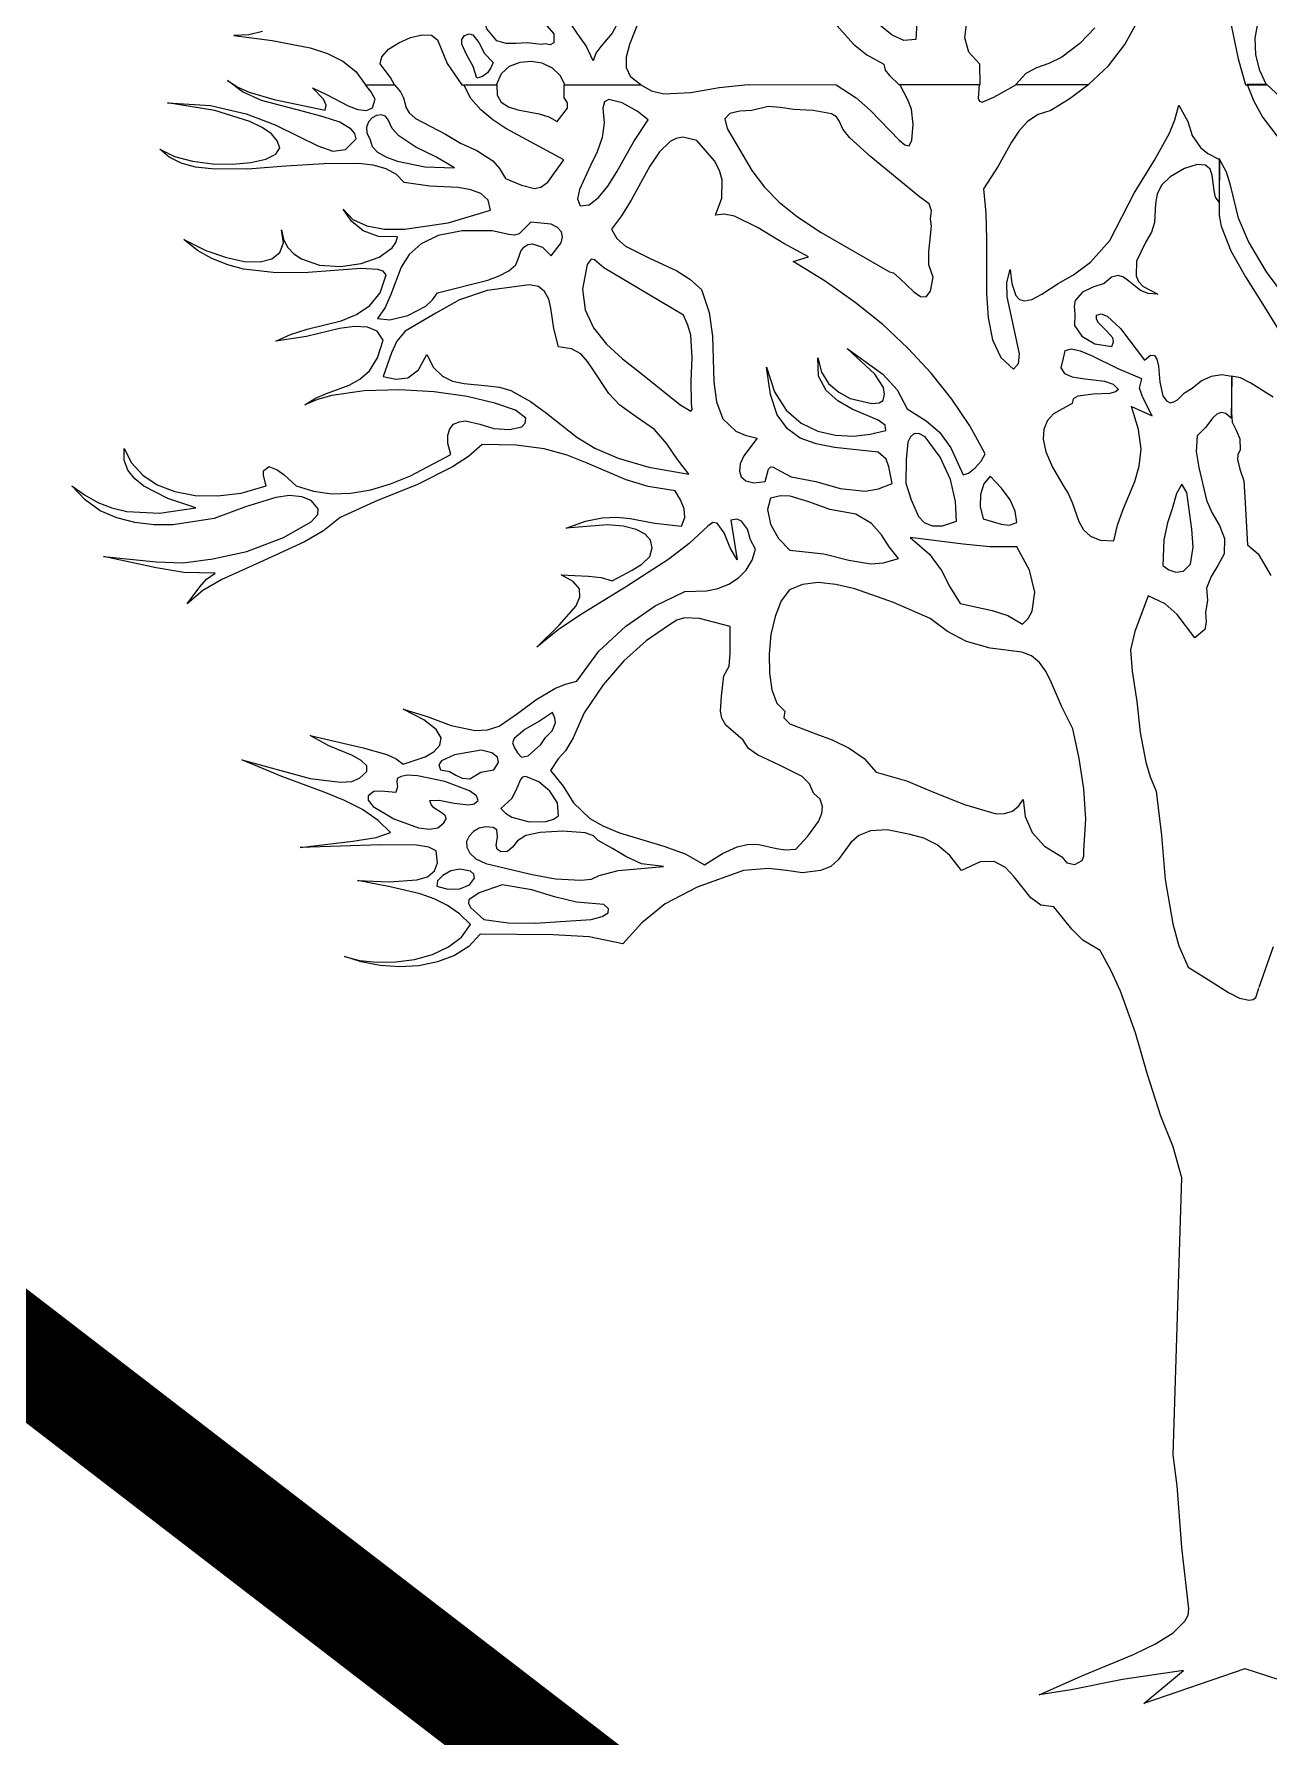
# Model space of a CAD drawing. Header units: inches. Extents: x -340059099 to 1458168, y 1119167 to 1294232938.
# Drawn here: x 458941.6 to 459115.4, y 2618214.1 to 2618453.8 of the extents above; entities that cross this region are included whole.
import ezdxf

# ---------------------------------------------------------------- set-up
doc = ezdxf.new("R2010")
doc.units = ezdxf.units.IN
doc.header["$MEASUREMENT"] = 0
doc.layers.add('Text', color=7, linetype='Continuous')
doc.layers.add('TREE', color=3, linetype='Continuous', lineweight=15)

# ---------------------------------------------------------------- blocks, each defined once
blk = doc.blocks.new('tree2')
at = {"layer": 'TREE'}
for points in [[(5206.4261, 5947.7543), (5206.4144, 5947.7516), (5206.4014, 5947.7509), (5206.4344, 5947.7466), (5206.467, 5947.7405), (5206.4818, 5947.7355), (5206.495, 5947.7291), (5206.5061, 5947.7202), (5206.5144, 5947.7088), (5206.5391, 5947.7088), (5206.5357, 5947.7149), (5206.5311, 5947.7211), (5206.5268, 5947.7266), (5206.5283, 5947.7328), (5206.5341, 5947.7392), (5206.5428, 5947.7448), (5206.5529, 5947.7494), (5206.5628, 5947.7516), (5206.5708, 5947.7512), (5206.576, 5947.7472), (5206.5843, 5947.7269), (5206.597, 5947.7088), (5206.6265, 5947.7088), (5206.6308, 5947.7183), (5206.6379, 5947.7248), (5206.6469, 5947.7282), (5206.6564, 5947.7291), (5206.6656, 5947.7275), (5206.6743, 5947.7232), (5206.681, 5947.7171), (5206.6853, 5947.7088), (5206.7503, 5947.7088), (5206.7417, 5947.7152), (5206.738, 5947.7232), (5206.738, 5947.7328), (5206.7408, 5947.7436), (5206.7494, 5947.7654)], [(5206.9141, 5947.7645), (5206.9326, 5947.7436), (5206.944, 5947.7343), (5206.9588, 5947.7263), (5206.96, 5947.7214), (5206.9637, 5947.7168), (5206.9717, 5947.7091), (5207.0413, 5947.7091), (5207.041, 5947.7263), (5207.0315, 5947.7368), (5207.0281, 5947.7491), (5207.0299, 5947.7626)], [(5207.1396, 5947.7577), (5207.1269, 5947.7442), (5207.1112, 5947.7325), (5207.1001, 5947.7269), (5207.0897, 5947.7232), (5207.0804, 5947.7183), (5207.0718, 5947.7091), (5207.1343, 5947.7091), (5207.1513, 5947.7251), (5207.1654, 5947.7433), (5207.1765, 5947.7636)], [(5206.9871, 5947.762), (5206.9862, 5947.7476), (5206.976, 5947.7466), (5206.9659, 5947.7512), (5206.9554, 5947.7599)], [(5207.2867, 5947.7088), (5207.2812, 5947.7211), (5207.2778, 5947.7343), (5207.2772, 5947.7488), (5207.28, 5947.7645), (5207.2723, 5947.7993), (5207.2664, 5947.8267), (5207.2624, 5947.8381), (5207.2566, 5947.8482), (5207.248, 5947.8572), (5207.2362, 5947.8652), (5207.2372, 5947.8393), (5207.2449, 5947.8258), (5207.2507, 5947.8104), (5207.2569, 5947.7583), (5207.2624, 5947.7309), (5207.2689, 5947.7088), (5207.2867, 5947.7088)], [(5206.665, 5947.7433), (5206.653, 5947.7448), (5206.6432, 5947.7442), (5206.6348, 5947.7442), (5206.6268, 5947.7463), (5206.6182, 5947.7568), (5206.6154, 5947.767), (5206.617, 5947.7719), (5206.6207, 5947.7768), (5206.6345, 5947.7861), (5206.641, 5947.7876), (5206.6469, 5947.7861), (5206.657, 5947.7765), (5206.666, 5947.7636), (5206.6758, 5947.7525), (5206.6758, 5947.7448), (5206.6727, 5947.7429), (5206.6684, 5947.7439), (5206.665, 5947.7433)], [(5206.6863, 5947.7737), (5206.6841, 5947.7799), (5206.6866, 5947.7836), (5206.6921, 5947.7848), (5206.6998, 5947.7836), (5206.7214, 5947.783), (5206.7278, 5947.774), (5206.73, 5947.766), (5206.7291, 5947.7593), (5206.7257, 5947.7531), (5206.7161, 5947.7417), (5206.7118, 5947.7359), (5206.7094, 5947.7294), (5206.7035, 5947.742), (5206.6964, 5947.7522), (5206.6897, 5947.762), (5206.6863, 5947.7737)], [(5206.5991, 5947.7509), (5206.6031, 5947.7525), (5206.6062, 5947.7516), (5206.6114, 5947.7451), (5206.6164, 5947.7355), (5206.6238, 5947.7278), (5206.6219, 5947.7232), (5206.6188, 5947.7189), (5206.6145, 5947.7158), (5206.6099, 5947.7143), (5206.6065, 5947.7245), (5206.601, 5947.7346), (5206.597, 5947.7436), (5206.597, 5947.7476), (5206.5991, 5947.7509)], [(5207.2682, 5946.3505), (5207.1817, 5946.3209), (5207.2156, 5946.3493), (5207.1632, 5946.3416), (5207.1192, 5946.3327), (5207.0918, 5946.3284), (5207.1299, 5946.3453), (5207.1727, 5946.3629), (5207.1915, 5946.3721), (5207.2069, 5946.3816), (5207.2168, 5946.3915), (5207.2196, 5946.3967), (5207.2202, 5946.402), (5207.2143, 5946.4546), (5207.2103, 5946.5076), (5207.2069, 5946.5341), (5207.2141, 5946.7717), (5207.2067, 5946.7982), (5207.1962, 5946.8244), (5207.1848, 5946.8601), (5207.1744, 5946.8958), (5207.1617, 5946.9315), (5207.1537, 5946.9491), (5207.1442, 5946.9666), (5207.1294, 5946.9753), (5207.1198, 5946.9848), (5207.1044, 5947.0039), (5207.0934, 5947.0054), (5207.0847, 5947.0116), (5207.0706, 5947.0298), (5207.0629, 5947.0378), (5207.0533, 5947.0427), (5207.0413, 5947.0424), (5207.0253, 5947.035), (5207.0152, 5947.0479), (5207.0044, 5947.0572), (5206.993, 5947.0627), (5206.9813, 5947.0661), (5206.9616, 5947.0701), (5206.9474, 5947.0692), (5206.9372, 5947.0652), (5206.9305, 5947.059), (5206.9197, 5947.0442), (5206.9132, 5947.0384), (5206.9043, 5947.035), (5206.8889, 5947.0331), (5206.8753, 5947.035), (5206.8599, 5947.0368), (5206.8384, 5947.035), (5206.7987, 5947.0208), (5206.7713, 5947.0064), (5206.7512, 5946.9903), (5206.7349, 5946.9722), (5206.706, 5946.9783), (5206.6752, 5946.9799), (5206.6127, 5946.9805), (5206.6028, 5946.97), (5206.5905, 5946.9623), (5206.576, 5946.9568), (5206.56, 5946.9534), (5206.5434, 5946.9525), (5206.5268, 5946.9537), (5206.5107, 5946.9568), (5206.4963, 5946.9614), (5206.5092, 5946.958), (5206.5243, 5946.9565), (5206.5403, 5946.9568), (5206.5563, 5946.9589), (5206.5717, 5946.9632), (5206.5856, 5946.9697), (5206.5967, 5946.978), (5206.6044, 5946.9888), (5206.5948, 5946.998), (5206.5846, 5947.0051), (5206.5733, 5947.0107), (5206.5612, 5947.015), (5206.5354, 5947.0211), (5206.5074, 5947.0264), (5206.5345, 5947.0254), (5206.5582, 5947.027), (5206.5674, 5947.0298), (5206.5736, 5947.0347), (5206.576, 5947.0418), (5206.5748, 5947.0519), (5206.5686, 5947.055), (5206.5579, 5947.0569), (5206.5274, 5947.0572), (5206.4584, 5947.0547), (5206.5034, 5947.0602), (5206.5234, 5947.0633), (5206.5357, 5947.0676), (5206.5252, 5947.0781), (5206.5117, 5947.0873), (5206.4963, 5947.095), (5206.479, 5947.1024), (5206.4427, 5947.1157), (5206.4082, 5947.1301), (5206.467, 5947.1141), (5206.4929, 5947.1108), (5206.5027, 5947.1114), (5206.5092, 5947.1144), (5206.5154, 5947.12), (5206.5154, 5947.1249), (5206.5107, 5947.1295), (5206.5031, 5947.1338), (5206.483, 5947.1421), (5206.467, 5947.1508), (5206.5123, 5947.1403), (5206.5326, 5947.1345), (5206.5406, 5947.1308), (5206.5465, 5947.1264), (5206.5656, 5947.1326), (5206.5733, 5947.1372), (5206.5779, 5947.1425), (5206.5791, 5947.1489), (5206.5748, 5947.156), (5206.5643, 5947.1643), (5206.5465, 5947.1733), (5206.5671, 5947.1671), (5206.5877, 5947.1594), (5206.6084, 5947.1551), (5206.6188, 5947.1557), (5206.629, 5947.1588), (5206.6447, 5947.1696), (5206.6604, 5947.1813), (5206.6767, 5947.1911), (5206.6857, 5947.1948), (5206.6955, 5947.1973), (5206.7143, 5947.2231), (5206.7374, 5947.2447), (5206.7626, 5947.2619), (5206.7882, 5947.2743), (5206.8067, 5947.2749), (5206.8165, 5947.277), (5206.8258, 5947.2807), (5206.8341, 5947.286), (5206.8408, 5947.2927), (5206.8458, 5947.3011), (5206.8486, 5947.3106), (5206.8445, 5947.3186), (5206.8418, 5947.3278), (5206.8368, 5947.3346), (5206.8329, 5947.3362), (5206.8276, 5947.3355), (5206.8329, 5947.3014), (5206.827, 5947.3118), (5206.8218, 5947.3245), (5206.8159, 5947.3328), (5206.8122, 5947.3334), (5206.8079, 5947.3303), (5206.7919, 5947.3155), (5206.7743, 5947.302), (5206.7371, 5947.278), (5206.6986, 5947.2542), (5206.6795, 5947.2413), (5206.6613, 5947.2265), (5206.6804, 5947.2453), (5206.6949, 5947.2619), (5206.698, 5947.2696), (5206.6977, 5947.2767), (5206.6924, 5947.2829), (5206.682, 5947.2887), (5206.7054, 5947.2875), (5206.7165, 5947.2863), (5206.7257, 5947.2835), (5206.7429, 5947.2927), (5206.7512, 5947.2977), (5206.758, 5947.3044), (5206.7602, 5947.3118), (5206.7586, 5947.3183), (5206.754, 5947.3235), (5206.7463, 5947.3275), (5206.7352, 5947.3303), (5206.7217, 5947.3315), (5206.6863, 5947.3285), (5206.7029, 5947.3346), (5206.7171, 5947.3374), (5206.7297, 5947.338), (5206.7411, 5947.3368), (5206.7623, 5947.3328), (5206.7851, 5947.3303), (5206.7882, 5947.3377), (5206.7876, 5947.3451), (5206.7845, 5947.3528), (5206.7799, 5947.3605), (5206.7568, 5947.3642), (5206.7377, 5947.37), (5206.7044, 5947.3842), (5206.6872, 5947.3913), (5206.6675, 5947.3965), (5206.6435, 5947.3999), (5206.6142, 5947.4002), (5206.6025, 5947.39), (5206.589, 5947.3811), (5206.5582, 5947.3657), (5206.5246, 5947.3522), (5206.4926, 5947.3377), (5206.4784, 5947.3263), (5206.4621, 5947.3168), (5206.4267, 5947.3007), (5206.391, 5947.2847), (5206.3749, 5947.2752), (5206.3614, 5947.2638), (5206.3722, 5947.2783), (5206.378, 5947.285), (5206.3854, 5947.29), (5206.3586, 5947.2906), (5206.3349, 5947.2946), (5206.2897, 5947.3044), (5206.3349, 5947.2998), (5206.358, 5947.2989), (5206.3833, 5947.3023), (5206.4125, 5947.3087), (5206.4439, 5947.3205), (5206.4676, 5947.334), (5206.4735, 5947.3402), (5206.4738, 5947.3451), (5206.4676, 5947.3522), (5206.4596, 5947.3555), (5206.4492, 5947.3565), (5206.4375, 5947.3549), (5206.4113, 5947.3469), (5206.3845, 5947.3368), (5206.3494, 5947.3315), (5206.3328, 5947.3315), (5206.3164, 5947.3334), (5206.301, 5947.3374), (5206.2869, 5947.3435), (5206.2739, 5947.3528), (5206.2626, 5947.3648), (5206.2733, 5947.3571), (5206.2847, 5947.3506), (5206.2967, 5947.346), (5206.3097, 5947.3429), (5206.3377, 5947.3414), (5206.3688, 5947.346), (5206.3448, 5947.354), (5206.3244, 5947.3645), (5206.3164, 5947.371), (5206.3106, 5947.3783), (5206.3075, 5947.387), (5206.3075, 5947.3968), (5206.3137, 5947.3845), (5206.3235, 5947.374), (5206.3358, 5947.3657), (5206.3509, 5947.3599), (5206.3682, 5947.3565), (5206.3873, 5947.3562), (5206.4076, 5947.3586), (5206.4291, 5947.3648), (5206.427, 5947.3737), (5206.427, 5947.3777), (5206.4313, 5947.3814), (5206.4387, 5947.3786), (5206.4445, 5947.3743), (5206.455, 5947.3648), (5206.4698, 5947.3602), (5206.4855, 5947.358), (5206.5018, 5947.3586), (5206.5188, 5947.3614), (5206.5357, 5947.3666), (5206.5529, 5947.3734), (5206.5874, 5947.3919), (5206.585, 5947.4011), (5206.585, 5947.4082), (5206.5865, 5947.4138), (5206.5899, 5947.4178), (5206.5945, 5947.4199), (5206.6, 5947.4205), (5206.6124, 5947.4178), (5206.6244, 5947.4141), (5206.6379, 5947.4131), (5206.6484, 5947.4156), (5206.6512, 5947.4187), (5206.6518, 5947.423), (5206.6429, 5947.4298), (5206.6253, 5947.4359), (5206.6016, 5947.4415), (5206.5733, 5947.4455), (5206.5434, 5947.4473), (5206.5132, 5947.4464), (5206.4855, 5947.4424), (5206.4732, 5947.439), (5206.4624, 5947.4344), (5206.4713, 5947.4402), (5206.4809, 5947.4442), (5206.5003, 5947.4513), (5206.5095, 5947.4563), (5206.5178, 5947.4636), (5206.5246, 5947.4747), (5206.5295, 5947.4898), (5206.5243, 5947.4975), (5206.516, 5947.5009), (5206.5049, 5947.5015), (5206.492, 5947.4997), (5206.4636, 5947.4929), (5206.4375, 5947.4889), (5206.4501, 5947.4947), (5206.4642, 5947.4991), (5206.4935, 5947.5064), (5206.5067, 5947.5117), (5206.5181, 5947.5194), (5206.5268, 5947.5305), (5206.532, 5947.5459), (5206.5295, 5947.5489), (5206.5249, 5947.5505), (5206.5104, 5947.5511), (5206.4652, 5947.5477), (5206.4378, 5947.5474), (5206.4097, 5947.5508), (5206.3962, 5947.5545), (5206.3826, 5947.5597), (5206.3703, 5947.5668), (5206.3586, 5947.576), (5206.3774, 5947.5668), (5206.395, 5947.5606), (5206.4107, 5947.5573), (5206.4239, 5947.5569), (5206.4341, 5947.5594), (5206.4408, 5947.5649), (5206.4439, 5947.5733), (5206.4424, 5947.5843), (5206.4439, 5947.576), (5206.4476, 5947.5693), (5206.4529, 5947.5637), (5206.4593, 5947.5594), (5206.475, 5947.5542), (5206.4929, 5947.5529), (5206.5107, 5947.5554), (5206.5261, 5947.5609), (5206.5372, 5947.569), (5206.5403, 5947.5736), (5206.5418, 5947.5785), (5206.5255, 5947.5788), (5206.5123, 5947.5834), (5206.5024, 5947.5917), (5206.4953, 5947.6022), (5206.5034, 5947.5933), (5206.5154, 5947.5877), (5206.5305, 5947.585), (5206.5477, 5947.585), (5206.5853, 5947.5905), (5206.6216, 5947.6013), (5206.6195, 5947.6099), (5206.6133, 5947.6154), (5206.6047, 5947.6188), (5206.5939, 5947.6207), (5206.5696, 5947.6219), (5206.5474, 5947.625), (5206.5409, 5947.6318), (5206.532, 5947.6367), (5206.5209, 5947.6398), (5206.5083, 5947.6413), (5206.4787, 5947.641), (5206.4461, 5947.6389), (5206.4131, 5947.6364), (5206.3823, 5947.6367), (5206.3685, 5947.6382), (5206.3562, 5947.6416), (5206.346, 5947.6466), (5206.338, 5947.6536), (5206.3506, 5947.6472), (5206.366, 5947.6432), (5206.383, 5947.641), (5206.4002, 5947.6407), (5206.4159, 5947.6422), (5206.4288, 5947.645), (5206.4375, 5947.6493), (5206.4408, 5947.6546), (5206.4387, 5947.6607), (5206.4338, 5947.6666), (5206.4258, 5947.6721), (5206.415, 5947.6773), (5206.3851, 5947.6866), (5206.3445, 5947.6934), (5206.3814, 5947.6909), (5206.4119, 5947.6838), (5206.4368, 5947.6743), (5206.4572, 5947.6644), (5206.4735, 5947.6564), (5206.4864, 5947.6518), (5206.4972, 5947.6533), (5206.5064, 5947.6623), (5206.5052, 5947.6669), (5206.5021, 5947.6706), (5206.4923, 5947.6767), (5206.4781, 5947.6813), (5206.4612, 5947.6857), (5206.4251, 5947.6952), (5206.4088, 5947.7026), (5206.3959, 5947.7125), (5206.4048, 5947.7066), (5206.4147, 5947.7023), (5206.4359, 5947.6961), (5206.4797, 5947.6869), (5206.4806, 5947.6912), (5206.4784, 5947.6964), (5206.4689, 5947.706), (5206.4815, 5947.7001), (5206.4994, 5947.6906), (5206.5077, 5947.6875), (5206.5151, 5947.6866), (5206.5203, 5947.689), (5206.5225, 5947.6964), (5206.5188, 5947.7029), (5206.5144, 5947.7088), (5206.5391, 5947.7088), (5206.5443, 5947.7026), (5206.5468, 5947.6977), (5206.5492, 5947.689), (5206.5517, 5947.6847), (5206.5572, 5947.6798), (5206.5828, 5947.6663), (5206.5957, 5947.6586), (5206.6099, 5947.6524), (5206.6235, 5947.6435), (5206.6293, 5947.637), (5206.6342, 5947.6284), (5206.6481, 5947.6228), (5206.6592, 5947.6198), (5206.6647, 5947.621), (5206.6706, 5947.6253), (5206.6844, 5947.6444), (5206.6345, 5947.6712), (5206.6235, 5947.6786), (5206.6133, 5947.6872), (5206.6047, 5947.6971), (5206.5985, 5947.7088), (5206.6268, 5947.7088), (5206.6271, 5947.6998), (5206.6305, 5947.6937), (5206.637, 5947.6897), (5206.645, 5947.6872), (5206.6632, 5947.6838), (5206.6715, 5947.6813), (5206.6786, 5947.6773), (5206.6875, 5947.6887), (5206.6875, 5947.6934), (5206.6847, 5947.6977), (5206.6847, 5947.7088), (5206.7503, 5947.7088), (5206.7596, 5947.7035), (5206.77, 5947.7011), (5206.7931, 5947.702), (5206.8174, 5947.7063), (5206.8424, 5947.7091), (5206.9178, 5947.7088), (5206.9351, 5947.6977), (5206.9474, 5947.6866), (5206.972, 5947.6613), (5206.9767, 5947.6573), (5206.9803, 5947.6564), (5206.9828, 5947.6613), (5206.984, 5947.6746), (5206.9825, 5947.6878), (5206.9794, 5947.6958), (5206.9723, 5947.7091), (5207.0404, 5947.7091), (5207.0395, 5947.6974), (5207.0407, 5947.6946), (5207.0429, 5947.6937), (5207.053, 5947.698), (5207.0724, 5947.7091), (5207.1346, 5947.7091), (5207.1186, 5947.6971), (5207.102, 5947.6866), (5207.0909, 5947.6832), (5207.082, 5947.6773), (5207.0746, 5947.669), (5207.0681, 5947.6595), (5207.0567, 5947.6389), (5207.0441, 5947.6195), (5207.0462, 5947.5988), (5207.0466, 5947.5763), (5207.0466, 5947.5302), (5207.0481, 5947.5089), (5207.0518, 5947.4901), (5207.0589, 5947.475), (5207.07, 5947.4649), (5207.0743, 5947.4698), (5207.0749, 5947.4781), (5207.0703, 5947.5006), (5207.0644, 5947.5268), (5207.0641, 5947.5391), (5207.0669, 5947.5505), (5207.0684, 5947.5385), (5207.0718, 5947.528), (5207.0749, 5947.5246), (5207.0792, 5947.5234), (5207.0857, 5947.5246), (5207.0943, 5947.5292), (5207.1081, 5947.5385), (5207.1214, 5947.5459), (5207.1359, 5947.5566), (5207.1525, 5947.5751), (5207.1734, 5947.6158), (5207.1907, 5947.6441), (5207.2036, 5947.6672), (5207.2082, 5947.6786), (5207.2116, 5947.6912), (5207.2193, 5947.6773), (5207.223, 5947.6653), (5207.2301, 5947.6549), (5207.2365, 5947.6499), (5207.2464, 5947.6447), (5207.2461, 5947.6081), (5207.243, 5947.6124), (5207.2418, 5947.6182), (5207.2402, 5947.6312), (5207.2384, 5947.6364), (5207.2344, 5947.6398), (5207.2273, 5947.6404), (5207.2165, 5947.637), (5207.2042, 5947.6299), (5207.1968, 5947.6228), (5207.1931, 5947.6151), (5207.1916, 5947.6071), (5207.1907, 5947.5908), (5207.1882, 5947.5825), (5207.1833, 5947.5742), (5207.1753, 5947.5576), (5207.175, 5947.5449), (5207.1771, 5947.54), (5207.1811, 5947.5357), (5207.1937, 5947.5292), (5207.1854, 5947.5299), (5207.1787, 5947.5323), (5207.1688, 5947.5403), (5207.1642, 5947.5437), (5207.1596, 5947.5452), (5207.154, 5947.5437), (5207.1476, 5947.5385), (5207.138, 5947.5351), (5207.1291, 5947.5308), (5207.1229, 5947.5237), (5207.122, 5947.5188), (5207.1226, 5947.512), (5207.1223, 5947.5024), (5207.1285, 5947.4932), (5207.1396, 5947.4867), (5207.1543, 5947.4843), (5207.1556, 5947.4883), (5207.155, 5947.4917), (5207.1494, 5947.4981), (5207.1429, 5947.5046), (5207.1411, 5947.5077), (5207.1411, 5947.5111), (5207.1451, 5947.5123), (5207.1503, 5947.5104), (5207.1617, 5947.4997), (5207.1821, 5947.4726), (5207.1873, 5947.4769), (5207.1907, 5947.4766), (5207.1928, 5947.4735), (5207.1941, 5947.4676), (5207.1953, 5947.4538), (5207.1978, 5947.4421), (5207.2011, 5947.4378), (5207.2042, 5947.4362), (5207.2073, 5947.4369), (5207.2104, 5947.4387), (5207.2165, 5947.4445), (5207.223, 5947.4485), (5207.2307, 5947.455), (5207.2396, 5947.459), (5207.2486, 5947.4603), (5207.2572, 5947.459), (5207.2566, 5947.423), (5207.252, 5947.427), (5207.248, 5947.4279), (5207.2443, 5947.4264), (5207.2409, 5947.4233), (5207.2344, 5947.415), (5207.2273, 5947.4079), (5207.2264, 5947.3944), (5207.2289, 5947.3805), (5207.2353, 5947.3525), (5207.2402, 5947.3414), (5207.2464, 5947.3309), (5207.2507, 5947.3198), (5207.2504, 5947.3066), (5207.2452, 5947.2967), (5207.2393, 5947.2872), (5207.2353, 5947.2773), (5207.2362, 5947.2669), (5207.2344, 5947.2564), (5207.235, 5947.2484), (5207.2338, 5947.2416), (5207.2255, 5947.2345), (5207.2101, 5947.2546), (5207.1999, 5947.2638), (5207.1854, 5947.2706), (5207.174, 5947.2401), (5207.1703, 5947.2244), (5207.1716, 5947.2059), (5207.1756, 5947.18), (5207.1784, 5947.1535), (5207.1833, 5947.128), (5207.187, 5947.1154), (5207.1922, 5947.103), (5207.1968, 5947.0652), (5207.1999, 5947.0273), (5207.2064, 5946.9894), (5207.2116, 5946.9706), (5207.2196, 5946.9522), (5207.2338, 5946.9435), (5207.2541, 5946.9306), (5207.2636, 5946.9257), (5207.272, 5946.9238), (5207.2754, 5946.9244), (5207.2778, 5946.9263), (5207.2803, 5946.9343), (5207.2803, 5946.9343)], [(5206.6983, 5947.605), (5206.706, 5947.6059), (5206.714, 5947.6121), (5206.722, 5947.6219), (5206.7297, 5947.6342), (5206.7445, 5947.6601), (5206.7568, 5947.6786), (5206.7472, 5947.686), (5206.7343, 5947.6934), (5206.7229, 5947.6961), (5206.7192, 5947.694), (5206.7177, 5947.6887), (5206.7189, 5947.6761), (5206.7171, 5947.6635), (5206.7128, 5947.6512), (5206.7072, 5947.6395), (5206.6977, 5947.6191), (5206.6961, 5947.6111), (5206.6983, 5947.605)], [(5207.2682, 5946.3508), (5207.3257, 5946.3323)], [(5207.2985, 5947.6983), (5207.2871, 5947.7091), (5207.2701, 5947.7091), (5207.276, 5947.6946), (5207.2837, 5947.6807), (5207.3031, 5947.6552)], [(5207.3117, 5947.5148), (5207.2867, 5947.5483), (5207.2714, 5947.5745), (5207.2627, 5947.5945), (5207.256, 5947.6228), (5207.2526, 5947.6339), (5207.2461, 5947.6456), (5207.2461, 5947.6053), (5207.2461, 5947.5967), (5207.248, 5947.5874), (5207.2563, 5947.5665), (5207.2689, 5947.544), (5207.2834, 5947.5209), (5207.2978, 5947.4978)], [(5207.2926, 5947.4409), (5207.2735, 5947.4529), (5207.2646, 5947.4575), (5207.2569, 5947.459), (5207.2569, 5947.4276), (5207.2575, 5947.4196), (5207.2609, 5947.4125), (5207.264, 5947.4051), (5207.2643, 5947.3959), (5207.2621, 5947.3916), (5207.2618, 5947.3876), (5207.264, 5947.3793), (5207.2673, 5947.3691), (5207.2683, 5947.3552), (5207.2704, 5947.3143), (5207.2797, 5947.3066), (5207.2904, 5947.2881)], [(5207.2926, 5946.9697), (5207.2803, 5946.9349), (5207.2803, 5946.9349)], [(5206.5905, 5947.6376), (5206.5745, 5947.6469), (5206.5575, 5947.6552), (5206.5428, 5947.665), (5206.5372, 5947.6712), (5206.5338, 5947.6786), (5206.5314, 5947.6817), (5206.5277, 5947.6829), (5206.5237, 5947.6823), (5206.52, 5947.6804), (5206.5169, 5947.677), (5206.5151, 5947.6724), (5206.5154, 5947.6675), (5206.5184, 5947.6616), (5206.52, 5947.6558), (5206.5246, 5947.6509), (5206.5323, 5947.6466), (5206.5418, 5947.6432), (5206.5653, 5947.6385), (5206.5905, 5947.6376)], [(5206.8455, 5947.6866), (5206.8353, 5947.686), (5206.8267, 5947.6841), (5206.8224, 5947.6795), (5206.8245, 5947.6712), (5206.8455, 5947.6352), (5206.8563, 5947.621), (5206.8689, 5947.6081), (5206.8846, 5947.5954), (5206.9049, 5947.5822), (5206.9637, 5947.5483), (5206.9671, 5947.5474), (5206.9723, 5947.5428), (5206.9844, 5947.5311), (5206.9902, 5947.5271), (5206.9951, 5947.5268), (5206.9988, 5947.5317), (5207.001, 5947.5437), (5206.9973, 5947.5545), (5206.9973, 5947.5656), (5206.9997, 5947.5874), (5206.9988, 5947.5939), (5206.9997, 5947.6007), (5206.9976, 5947.6068), (5206.9893, 5947.6127), (5206.9477, 5947.6469), (5206.9295, 5947.6632), (5206.9237, 5947.6706), (5206.9206, 5947.6773), (5206.9181, 5947.6813), (5206.9138, 5947.6838), (5206.8981, 5947.6866), (5206.8812, 5947.6875), (5206.8701, 5947.6894), (5206.8596, 5947.69), (5206.8455, 5947.6866)], [(5206.8569, 5947.3685), (5206.8599, 5947.3793), (5206.8618, 5947.3811), (5206.8639, 5947.3808), (5206.8701, 5947.3774), (5206.8793, 5947.3725), (5206.9003, 5947.3685), (5206.9212, 5947.3626), (5206.9428, 5947.3602), (5206.9542, 5947.3623), (5206.9659, 5947.367), (5206.9631, 5947.3811), (5206.9606, 5947.3879), (5206.9539, 5947.3937), (5206.9163, 5947.3977), (5206.9006, 5947.4008), (5206.887, 5947.4057), (5206.876, 5947.4138), (5206.8673, 5947.4258), (5206.8615, 5947.4433), (5206.8581, 5947.4667), (5206.8649, 5947.4455), (5206.875, 5947.4298), (5206.8877, 5947.4187), (5206.9021, 5947.4119), (5206.9172, 5947.4082), (5206.9326, 5947.4076), (5206.9471, 5947.4091), (5206.9603, 5947.4122), (5206.96, 5947.4168), (5206.9539, 5947.4211), (5206.9317, 5947.4307), (5206.9194, 5947.4378), (5206.9092, 5947.4467), (5206.9028, 5947.459), (5206.9021, 5947.4747), (5206.9052, 5947.4624), (5206.9114, 5947.4526), (5206.92, 5947.4452), (5206.9298, 5947.4399), (5206.9483, 5947.4356), (5206.9548, 5947.4362), (5206.9582, 5947.4381), (5206.9594, 5947.4436), (5206.9585, 5947.4492), (5206.9511, 5947.4606), (5206.9274, 5947.4827), (5206.9579, 5947.4606), (5206.9702, 5947.4473), (5206.9788, 5947.431), (5206.9951, 5947.4205), (5207.0065, 5947.411), (5207.0161, 5947.3974), (5207.0268, 5947.3743), (5207.0312, 5947.3759), (5207.037, 5947.3802), (5207.0422, 5947.386), (5207.0456, 5947.3922), (5207.0324, 5947.4162), (5207.017, 5947.4393), (5206.9994, 5947.4615), (5206.9797, 5947.4827), (5206.9579, 5947.5031), (5206.9342, 5947.5221), (5206.9083, 5947.5403), (5206.8809, 5947.5573), (5206.8941, 5947.5613), (5206.8729, 5947.5727), (5206.851, 5947.5862), (5206.8307, 5947.5961), (5206.8218, 5947.5979), (5206.8144, 5947.597), (5206.8199, 5947.6114), (5206.8202, 5947.6272), (5206.8178, 5947.6352), (5206.8134, 5947.6435), (5206.7984, 5947.661), (5206.7864, 5947.6638), (5206.7808, 5947.6626), (5206.7756, 5947.6601), (5206.7663, 5947.6512), (5206.758, 5947.6389), (5206.742, 5947.6099), (5206.7337, 5947.5964), (5206.7251, 5947.585), (5206.7297, 5947.577), (5206.7371, 5947.5705), (5206.7577, 5947.56), (5206.7811, 5947.5492), (5206.7925, 5947.5422), (5206.8024, 5947.5332), (5206.8091, 5947.5135), (5206.8119, 5947.4932), (5206.8131, 5947.4541), (5206.8153, 5947.4369), (5206.8208, 5947.4224), (5206.8319, 5947.4119), (5206.8399, 5947.4082), (5206.8501, 5947.4057), (5206.8387, 5947.3907), (5206.8356, 5947.3839), (5206.835, 5947.3774), (5206.8365, 5947.3725), (5206.8405, 5947.3691), (5206.8473, 5947.3676), (5206.8569, 5947.3685)], [(5206.5246, 5947.5083), (5206.5351, 5947.5071), (5206.5505, 5947.5108), (5206.5659, 5947.5188), (5206.5717, 5947.5243), (5206.576, 5947.5305), (5206.6191, 5947.5412), (5206.629, 5947.5449), (5206.6373, 5947.5492), (5206.6432, 5947.5545), (5206.6459, 5947.5609), (5206.6475, 5947.5662), (5206.6502, 5947.5696), (5206.6536, 5947.5717), (5206.6576, 5947.5723), (5206.666, 5947.5696), (5206.6736, 5947.5622), (5206.682, 5947.5733), (5206.6832, 5947.5785), (5206.6823, 5947.5828), (5206.6789, 5947.5865), (5206.6736, 5947.5893), (5206.6561, 5947.5911), (5206.6462, 5947.581), (5206.6422, 5947.5797), (5206.6373, 5947.5804), (5206.6228, 5947.5834), (5206.5973, 5947.5834), (5206.5766, 5947.5794), (5206.5619, 5947.5723), (5206.5517, 5947.5631), (5206.5449, 5947.5523), (5206.536, 5947.5289), (5206.5311, 5947.5178), (5206.5246, 5947.5083)], [(5206.7937, 5947.4356), (5206.7934, 5947.455), (5206.7944, 5947.4747), (5206.7931, 5947.4941), (5206.7907, 5947.5027), (5206.787, 5947.5111), (5206.7186, 5947.5517), (5206.7106, 5947.5588), (5206.7078, 5947.5591), (5206.7044, 5947.5548), (5206.7004, 5947.5335), (5206.7026, 5947.5157), (5206.7097, 5947.5003), (5206.7208, 5947.4864), (5206.7346, 5947.4738), (5206.7503, 5947.4615), (5206.7839, 5947.4347), (5206.7931, 5947.4288), (5206.7944, 5947.4304), (5206.7937, 5947.4356)], [(5206.7916, 5947.375), (5206.7817, 5947.3876), (5206.7728, 5947.4008), (5206.762, 5947.4131), (5206.7463, 5947.4242), (5206.7325, 5947.4341), (5206.7229, 5947.4442), (5206.71, 5947.4636), (5206.7047, 5947.4716), (5206.6989, 5947.4781), (5206.6909, 5947.4824), (5206.6798, 5947.484), (5206.6758, 5947.4997), (5206.6733, 5947.5172), (5206.6715, 5947.5249), (5206.6678, 5947.5314), (5206.6626, 5947.5357), (5206.6545, 5947.5372), (5206.6185, 5947.5323), (5206.5948, 5947.5243), (5206.5745, 5947.5129), (5206.5483, 5947.4975), (5206.5412, 5947.4889), (5206.5366, 5947.479), (5206.5295, 5947.4587), (5206.5403, 5947.4563), (5206.5505, 5947.4575), (5206.5597, 5947.4643), (5206.5668, 5947.4775), (5206.5726, 5947.4664), (5206.5803, 5947.459), (5206.589, 5947.4547), (5206.5988, 5947.4526), (5206.6191, 5947.4507), (5206.6293, 5947.4495), (5206.6389, 5947.4467), (5206.6558, 5947.4372), (5206.6696, 5947.4273), (5206.6955, 5947.4067), (5206.7109, 5947.3971), (5206.7309, 5947.3885), (5206.7571, 5947.3808), (5206.7916, 5947.375)], [(5207.1559, 5947.3177), (5207.159, 5947.3312), (5207.1636, 5947.3439), (5207.174, 5947.3685), (5207.1777, 5947.3817), (5207.1793, 5947.3962), (5207.1771, 5947.4131), (5207.171, 5947.4328), (5207.1888, 5947.4248), (5207.1808, 5947.4405), (5207.178, 5947.4485), (5207.1799, 5947.4566), (5207.1596, 5947.4652), (5207.1371, 5947.4763), (5207.1272, 5947.4803), (5207.1192, 5947.4821), (5207.114, 5947.4806), (5207.1125, 5947.4744), (5207.1106, 5947.4661), (5207.1137, 5947.4612), (5207.1201, 5947.4584), (5207.1291, 5947.4569), (5207.1479, 5947.4547), (5207.1553, 5947.4522), (5207.1599, 5947.4476), (5207.1574, 5947.4455), (5207.1525, 5947.4442), (5207.1386, 5947.4436), (5207.1251, 5947.4418), (5207.1211, 5947.4396), (5207.1201, 5947.4356), (5207.1041, 5947.4267), (5207.0989, 5947.4208), (5207.0958, 5947.4135), (5207.0952, 5947.4048), (5207.0977, 5947.394), (5207.1032, 5947.3808), (5207.1125, 5947.3651), (5207.1168, 5947.3583), (5207.1201, 5947.3506), (5207.126, 5947.3343), (5207.13, 5947.3272), (5207.1359, 5947.3217), (5207.1442, 5947.3183), (5207.1559, 5947.3177)], [(5207.021, 5947.3346), (5207.0201, 5947.3515), (5207.0158, 5947.3703), (5207.0071, 5947.3894), (5206.9942, 5947.407), (5206.9887, 5947.4098), (5206.9844, 5947.4094), (5206.9816, 5947.407), (5206.9794, 5947.4024), (5206.9779, 5947.3876), (5206.9776, 5947.3673), (5206.9822, 5947.3528), (5206.9884, 5947.3386), (5206.9933, 5947.3334), (5207.0001, 5947.3306), (5207.009, 5947.3306), (5207.021, 5947.3346)], [(5207.0499, 5947.3731), (5207.0444, 5947.3666), (5207.0416, 5947.3574), (5207.0413, 5947.3472), (5207.0438, 5947.3365), (5207.0592, 5947.3321), (5207.0666, 5947.3312), (5207.0727, 5947.3334), (5207.0712, 5947.3432), (5207.0669, 5947.3528), (5207.0595, 5947.3629), (5207.0499, 5947.3731)], [(5207.1978, 5947.2967), (5207.203, 5947.293), (5207.2091, 5947.2909), (5207.2156, 5947.2918), (5207.2215, 5947.2977), (5207.2239, 5947.3124), (5207.2227, 5947.3278), (5207.2184, 5947.3592), (5207.2141, 5947.3663), (5207.2095, 5947.3583), (5207.2058, 5947.3451), (5207.2018, 5947.3331), (5207.1987, 5947.3186), (5207.1978, 5947.2967)], [(5206.8781, 5947.3097), (5206.9074, 5947.3066), (5206.9286, 5947.3011), (5206.9477, 5947.298), (5206.9585, 5947.2989), (5206.9714, 5947.3026), (5206.9634, 5947.3127), (5206.9566, 5947.3229), (5206.948, 5947.3325), (5206.9348, 5947.3405), (5206.9123, 5947.3445), (5206.8944, 5947.3512), (5206.8784, 5947.3559), (5206.8701, 5947.3562), (5206.8615, 5947.3543), (5206.859, 5947.3445), (5206.8615, 5947.3321), (5206.8683, 5947.3198), (5206.8781, 5947.3097)], [(5206.9813, 5947.3205), (5206.9979, 5947.3063), (5207.0081, 5947.2924), (5207.0152, 5947.2783), (5207.0241, 5947.2641), (5207.0515, 5947.2579), (5207.065, 5947.2536), (5207.0777, 5947.2462), (5207.0826, 5947.2512), (5207.086, 5947.2573), (5207.0881, 5947.2736), (5207.0835, 5947.2927), (5207.0727, 5947.3127), (5207.0496, 5947.3127), (5207.0268, 5947.3149), (5206.9813, 5947.3205)], [(5207.1112, 5947.0467), (5207.1155, 5947.0418), (5207.1226, 5947.0402), (5207.1288, 5947.0436), (5207.1303, 5947.0473), (5207.1303, 5947.0522), (5207.1319, 5947.079), (5207.1303, 5947.1052), (5207.1263, 5947.1311), (5207.1208, 5947.1566), (5207.1112, 5947.1754), (5207.1026, 5947.196), (5207.098, 5947.2053), (5207.0921, 5947.2133), (5207.0854, 5947.2191), (5207.077, 5947.2222), (5207.0499, 5947.2256), (5207.0296, 5947.2315), (5207.0133, 5947.2401), (5206.9985, 5947.2512), (5206.9671, 5947.265), (5206.9338, 5947.2767), (5206.9175, 5947.2804), (5206.9024, 5947.282), (5206.8889, 5947.2804), (5206.8778, 5947.2758), (5206.8707, 5947.2663), (5206.8655, 5947.253), (5206.8618, 5947.2373), (5206.8603, 5947.2207), (5206.8606, 5947.2044), (5206.8627, 5947.1899), (5206.867, 5947.1785), (5206.8738, 5947.1717), (5206.8729, 5947.1659), (5206.8781, 5947.1609), (5206.9003, 5947.1523), (5206.9144, 5947.1471), (5206.9289, 5947.14), (5206.9419, 5947.1311), (5206.952, 5947.1194), (5206.9782, 5947.112), (5207.0028, 5947.1018), (5207.0278, 5947.0917), (5207.0549, 5947.0836), (5207.0623, 5947.084), (5207.069, 5947.0861), (5207.0746, 5947.0904), (5207.0783, 5947.096), (5207.0798, 5947.0815), (5207.086, 5947.0676), (5207.0964, 5947.0559), (5207.1112, 5947.0467)], [(5206.775, 5947.2456), (5206.7549, 5947.2321), (5206.7359, 5947.2148), (5206.718, 5947.1942), (5206.7017, 5947.1702), (5206.6924, 5947.1489), (5206.6857, 5947.1378), (5206.6795, 5947.1308), (5206.673, 5947.1209), (5206.6838, 5947.1074), (5206.6927, 5947.0932), (5206.7066, 5947.0796), (5206.7177, 5947.0735), (5206.7322, 5947.0673), (5206.77, 5947.0559), (5206.7885, 5947.0495), (5206.8051, 5947.0399), (5206.8205, 5947.0498), (5206.8329, 5947.0553), (5206.843, 5947.0578), (5206.8516, 5947.0575), (5206.8667, 5947.0541), (5206.8744, 5947.0528), (5206.8833, 5947.0535), (5206.8935, 5947.0646), (5206.9028, 5947.0772), (5206.9055, 5947.084), (5206.9061, 5947.0901), (5206.904, 5947.0963), (5206.8984, 5947.1015), (5206.8951, 5947.1095), (5206.8886, 5947.1157), (5206.8698, 5947.1252), (5206.8504, 5947.1342), (5206.8427, 5947.1397), (5206.8381, 5947.1468), (5206.8233, 5947.1597), (5206.8199, 5947.1656), (5206.8187, 5947.1717), (5206.8196, 5947.1847), (5206.8215, 5947.2019), (5206.8261, 5947.2102), (5206.827, 5947.2213), (5206.827, 5947.2444), (5206.8008, 5947.2512), (5206.7879, 5947.2518), (5206.7811, 5947.2496), (5206.775, 5947.2456)], [(5206.6422, 5947.1403), (5206.6447, 5947.136), (5206.6481, 5947.1323), (5206.6539, 5947.1335), (5206.6647, 5947.1431), (5206.6687, 5947.1492), (5206.6743, 5947.1548), (5206.6773, 5947.1616), (5206.6767, 5947.1656), (5206.6746, 5947.1705), (5206.6635, 5947.1631), (5206.6509, 5947.156), (5206.6419, 5947.1483), (5206.6404, 5947.1446), (5206.6422, 5947.1403)], [(5206.5785, 5947.1215), (5206.5862, 5947.12), (5206.5917, 5947.1169), (5206.5973, 5947.1144), (5206.6037, 5947.1138), (5206.6133, 5947.1194), (5206.6244, 5947.1215), (5206.6284, 5947.1277), (5206.6275, 5947.1323), (5206.6225, 5947.136), (5206.6136, 5947.1382), (5206.5905, 5947.1342), (5206.5794, 5947.1292), (5206.5773, 5947.1258), (5206.5785, 5947.1215)], [(5206.5696, 5947.095), (5206.5776, 5947.0953), (5206.5902, 5947.0929), (5206.6028, 5947.0913), (5206.6074, 5947.0923), (5206.6108, 5947.095), (5206.6096, 5947.099), (5206.6034, 5947.1034), (5206.5822, 5947.1114), (5206.5588, 5947.1163), (5206.5499, 5947.1169), (5206.5449, 5947.1157), (5206.5415, 5947.1141), (5206.5412, 5947.1108), (5206.5418, 5947.1067), (5206.5403, 5947.1021), (5206.5277, 5947.103), (5206.5215, 5947.1027), (5206.5166, 5947.099), (5206.5166, 5947.0953), (5206.5209, 5947.0901), (5206.5385, 5947.0793), (5206.5597, 5947.0716), (5206.5693, 5947.0704), (5206.5763, 5947.0716), (5206.5816, 5947.0759), (5206.5834, 5947.0793), (5206.5828, 5947.0821), (5206.58, 5947.0843), (5206.573, 5947.0889), (5206.5705, 5947.0917), (5206.5696, 5947.095)], [(5206.6302, 5947.0883), (5206.6342, 5947.0843), (5206.6398, 5947.0809), (5206.6545, 5947.0769), (5206.6693, 5947.0772), (5206.6755, 5947.079), (5206.6798, 5947.0821), (5206.6789, 5947.0932), (5206.6724, 5947.103), (5206.6629, 5947.1111), (5206.6518, 5947.1157), (5206.649, 5947.1151), (5206.6472, 5947.1132), (5206.6441, 5947.1058), (5206.6398, 5947.0969), (5206.6302, 5947.0883)], [(5206.6176, 5947.0726), (5206.6117, 5947.0713), (5206.6068, 5947.0686), (5206.6031, 5947.0646), (5206.601, 5947.0599), (5206.6013, 5947.055), (5206.6037, 5947.0501), (5206.609, 5947.0452), (5206.6176, 5947.0412), (5206.6573, 5947.0316), (5206.6773, 5947.0279), (5206.6989, 5947.0267), (5206.7081, 5947.0276), (5206.7146, 5947.0307), (5206.7309, 5947.035), (5206.7697, 5947.0384), (5206.7509, 5947.0408), (5206.7374, 5947.047), (5206.726, 5947.0541), (5206.7137, 5947.0609), (5206.7097, 5947.0649), (5206.7026, 5947.0673), (5206.6835, 5947.0689), (5206.6641, 5947.0676), (5206.6518, 5947.0652), (5206.6447, 5947.0606), (5206.6404, 5947.055), (5206.6361, 5947.0513), (5206.6302, 5947.051), (5206.6271, 5947.0535), (5206.6262, 5947.0565), (5206.6275, 5947.0639), (5206.6268, 5947.0701), (5206.6238, 5947.0719), (5206.6176, 5947.0726)], [(5206.5754, 5947.0218), (5206.585, 5947.019), (5206.5951, 5947.0193), (5206.6034, 5947.0227), (5206.6077, 5947.0285), (5206.6071, 5947.0319), (5206.6044, 5947.0344), (5206.5951, 5947.0362), (5206.5874, 5947.0347), (5206.5806, 5947.0307), (5206.576, 5947.0261), (5206.5754, 5947.0218)], [(5206.6158, 5946.9931), (5206.6367, 5946.9903), (5206.6598, 5946.99), (5206.7078, 5946.9931), (5206.7171, 5946.9956), (5206.7223, 5946.9987), (5206.7226, 5947.0023), (5206.7186, 5947.006), (5206.6952, 5947.0079), (5206.6764, 5947.0125), (5206.657, 5947.0184), (5206.6315, 5947.0227), (5206.6117, 5947.0159), (5206.6028, 5947.01), (5206.6025, 5947.007), (5206.6044, 5947.0033), (5206.6158, 5946.9931)]]:
    blk.add_lwpolyline(points, dxfattribs=at)

msp = doc.modelspace()

# ---------------------------------------------------------------- linework, layer by layer
at = {"layer": 'Text', "const_width": 15}
msp.add_lwpolyline([(455558.92, 2621529.74), (455893.05, 2621154.46), (456208.12, 2620774), (456514.78, 2620440.41), (457068.11, 2619832.14), (457408.4, 2619525.65), (458012.18, 2618991.59), (458478.62, 2618622.2), (458866.57, 2618324.66), (459112.68, 2618135.25), (459163.13, 2618122.77), (459583.03, 2618116.64), (460342.67, 2618119.94), (460655.49, 2618082.48), (461045.12, 2618017.7), (461261.52, 2617967.05), (461657.32, 2617876.35), (461974.07, 2617806.38), (462342.95, 2617752.91)], dxfattribs=at)
at = {"layer": 'Text', "color": 1}
msp.add_circle((469844, 2616428.5), 81808.03, dxfattribs=at)

# ---------------------------------------------------------------- block references
at = {"layer": 'TREE', "color": 3, "xscale": 164.188119242317, "yscale": 164.1881192402798, "zscale": 164.1881192413053}
msp.add_blockref('tree2', (-395859.54, 1641903.57), dxfattribs=at)

doc.saveas('drawing.dxf')
